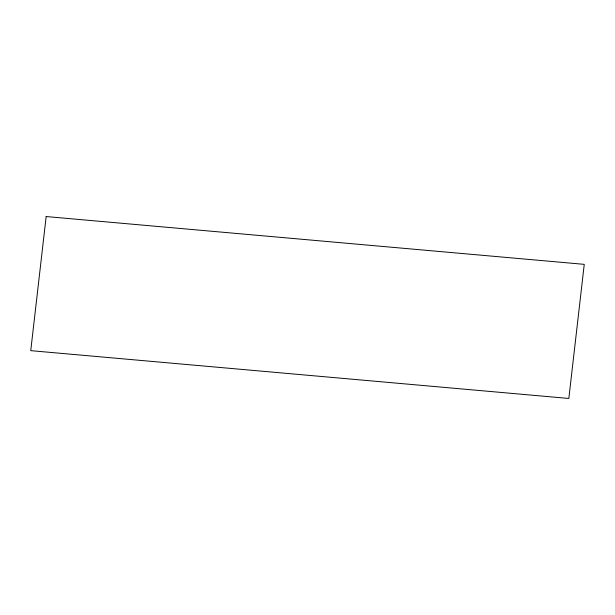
<?xml version="1.0" encoding="UTF-8"?>
<svg xmlns="http://www.w3.org/2000/svg" width="615" height="615" viewBox="0 0 615 615"><rect width="100%" height="100%" fill="white"/><g stroke="black" fill="none" stroke-linecap="round" stroke-linejoin="round"><path stroke-width="0.92" d="M46.163 216.549L30.75 350.65L568.837 398.451L584.25 264.35L46.163 216.549"/></g></svg>
